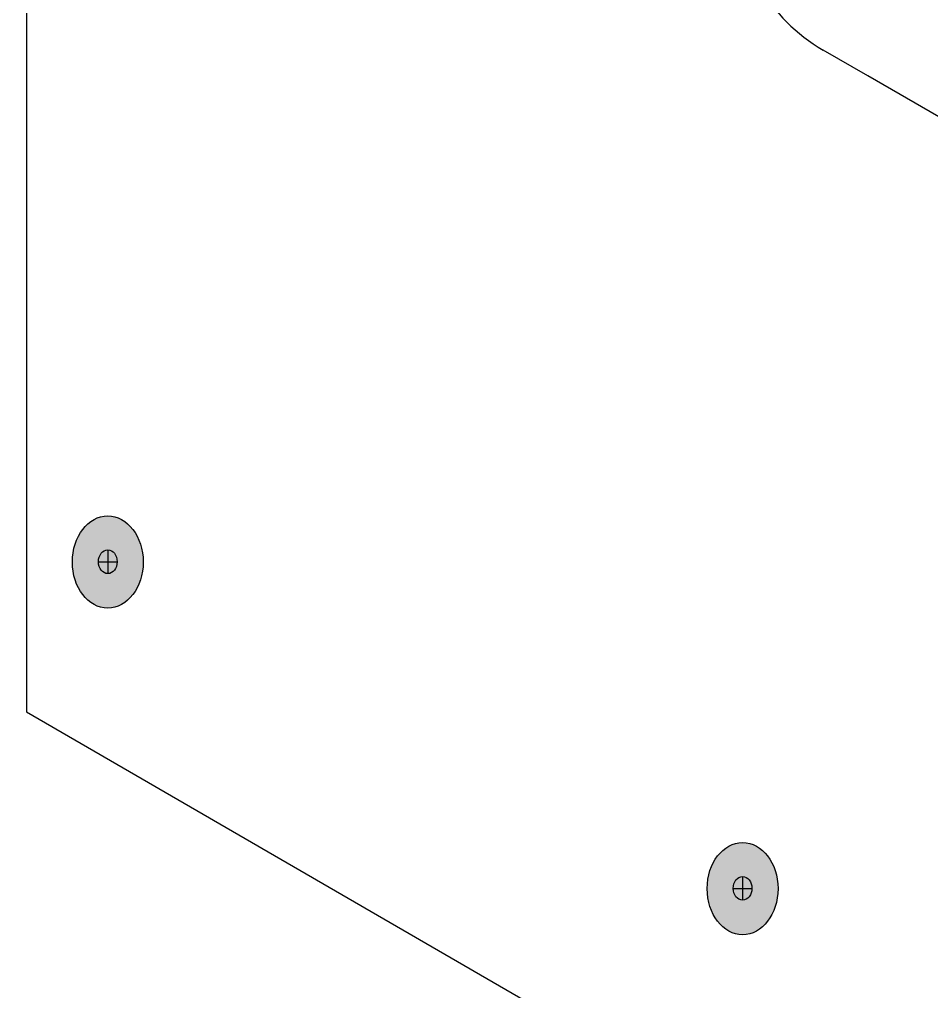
# Model space of a CAD drawing. Extents: x -1279 to 5791, y -3809 to 1769.
# Drawn here: x 4849.3 to 4943.7, y -2161.7 to -2061.1 of the extents above; entities that cross this region are included whole.
import ezdxf

# ---------------------------------------------------------------- set-up
doc = ezdxf.new("R2010")
doc.units = 0
doc.header["$MEASUREMENT"] = 0
doc.layers.add('G-ANNO-TTLB', color=7, linetype='Continuous', lineweight=0)
doc.layers.add('TYVEK', color=7, linetype='Continuous', lineweight=0)

# ---------------------------------------------------------------- blocks, each defined once
blk = doc.blocks.new('Block_111')
at = {"layer": 'TYVEK', "true_color": 0x003b71, "transparency": 33554687}
h = blk.add_hatch(color=156, dxfattribs=at)
h.dxf.hatch_style = 2
edge = h.paths.add_edge_path()
edge.add_ellipse((4858.41, -2117.26), major_axis=(0, 4.78), ratio=0.766948, start_angle=0, end_angle=360)
h = blk.add_hatch(color=156, dxfattribs=at)
h.dxf.hatch_style = 2
edge = h.paths.add_edge_path()
edge.add_ellipse((4924.12, -2151.08), major_axis=(0, 4.78), ratio=0.766948, start_angle=0, end_angle=360)
at = {"layer": 'TYVEK', "color": 18, "lineweight": 25, "true_color": 0x080808}
for p, q in [((4858.41, -2115.99), (4858.41, -2118.46)), ((4857.43, -2117.23), (4859.38, -2117.23)), ((4924.12, -2149.81), (4924.12, -2152.28)), ((4923.15, -2151.05), (4925.09, -2151.05))]:
    blk.add_line(p, q, dxfattribs=at)
at = {"layer": 'TYVEK', "color": 18, "lineweight": 25, "true_color": 0x000000}
for centre in [(4858.41, -2117.26), (4924.12, -2151.08)]:
    blk.add_ellipse(centre, major_axis=(0, 4.78), ratio=0.766948, dxfattribs=at)
at = {"layer": 'TYVEK', "color": 18, "lineweight": 25, "true_color": 0x080808}
for centre in [(4858.41, -2117.23), (4924.12, -2151.05)]:
    blk.add_ellipse(centre, major_axis=(0, 1.23), ratio=0.788846, dxfattribs=at)

msp = doc.modelspace()

# ---------------------------------------------------------------- hatches: boundary and pattern name
at = {"layer": 'G-ANNO-TTLB', "true_color": 0xff00ff, "transparency": 33554687}
h = msp.add_hatch(color=6, dxfattribs=at)
edge = h.paths.add_edge_path()
edge.add_spline(control_points=[(5472, -3692.6), (5472, -3692.6), (2542.48, -3692.6), (2542.48, -3692.6), (2542.48, -3692.6), (2542.48, -1235.6), (2542.48, -1235.6), (2542.48, -1235.6), (5472, -1235.6), (5472, -1235.6), (5472, -1235.6), (5472, -3692.6), (5472, -3692.6)], knot_values=[0, 0, 0, 0, 1, 1, 1, 2, 2, 2, 3, 3, 3, 4, 4, 4, 4], degree=3, periodic=0)
edge = h.paths.add_edge_path()
edge.add_spline(control_points=[(2551.48, -1244.6), (2551.48, -1244.6), (2551.48, -3683.6), (2551.48, -3683.6), (2551.48, -3683.6), (5463, -3683.6), (5463, -3683.6), (5463, -3683.6), (5463, -1244.6), (5463, -1244.6), (5463, -1244.6), (2551.48, -1244.6), (2551.48, -1244.6)], knot_values=[0, 0, 0, 0, 1, 1, 1, 2, 2, 2, 3, 3, 3, 4, 4, 4, 4], degree=3, periodic=0)
edge.add_line((2551.48, -1244.6), (2551.48, -1244.6))

# ---------------------------------------------------------------- linework, layer by layer
at = {"layer": 'G-ANNO-TTLB'}
for points in [[(5472, -3692.6), (5472, -3692.6), (2542.48, -3692.6), (2542.48, -3692.6), (2542.48, -3692.6), (2542.48, -1235.6), (2542.48, -1235.6), (2542.48, -1235.6), (5472, -1235.6), (5472, -1235.6), (5472, -1235.6), (5472, -3692.6), (5472, -3692.6)], [(2551.48, -1244.6), (2551.48, -1244.6), (2551.48, -3683.6), (2551.48, -3683.6), (2551.48, -3683.6), (5463, -3683.6), (5463, -3683.6), (5463, -3683.6), (5463, -1244.6), (5463, -1244.6), (5463, -1244.6), (2551.48, -1244.6), (2551.48, -1244.6)]]:
    msp.add_open_spline(points, degree=3, knots=[0, 0, 0, 0, 1, 1, 1, 2, 2, 2, 3, 3, 3, 4, 4, 4, 4], dxfattribs=at)
at = {"layer": 'TYVEK', "color": 18, "lineweight": 25, "true_color": 0x000000}
for p, q in [((4850, -1832.17), (4850, -2132.78)), ((4850, -2132.78), (5118.79, -2288.39))]:
    msp.add_line(p, q, dxfattribs=at)
at = {"layer": 'TYVEK', "color": 4, "lineweight": 25, "true_color": 0x00ffff}
for p, q in [((4937.08, -2066.93), (4932.45, -2064.25)), ((4963.45, -2082.18), (4937.08, -2066.93))]:
    msp.add_line(p, q, dxfattribs=at)
msp.add_open_spline([(4923.46, -2048.67), (4923.46, -2055.09), (4926.89, -2061.03), (4932.45, -2064.25)], degree=3, dxfattribs=at)

# ---------------------------------------------------------------- block references
at = {"layer": 'TYVEK'}
msp.add_blockref('Block_111', (0, 0), dxfattribs=at)

doc.saveas('drawing.dxf')
